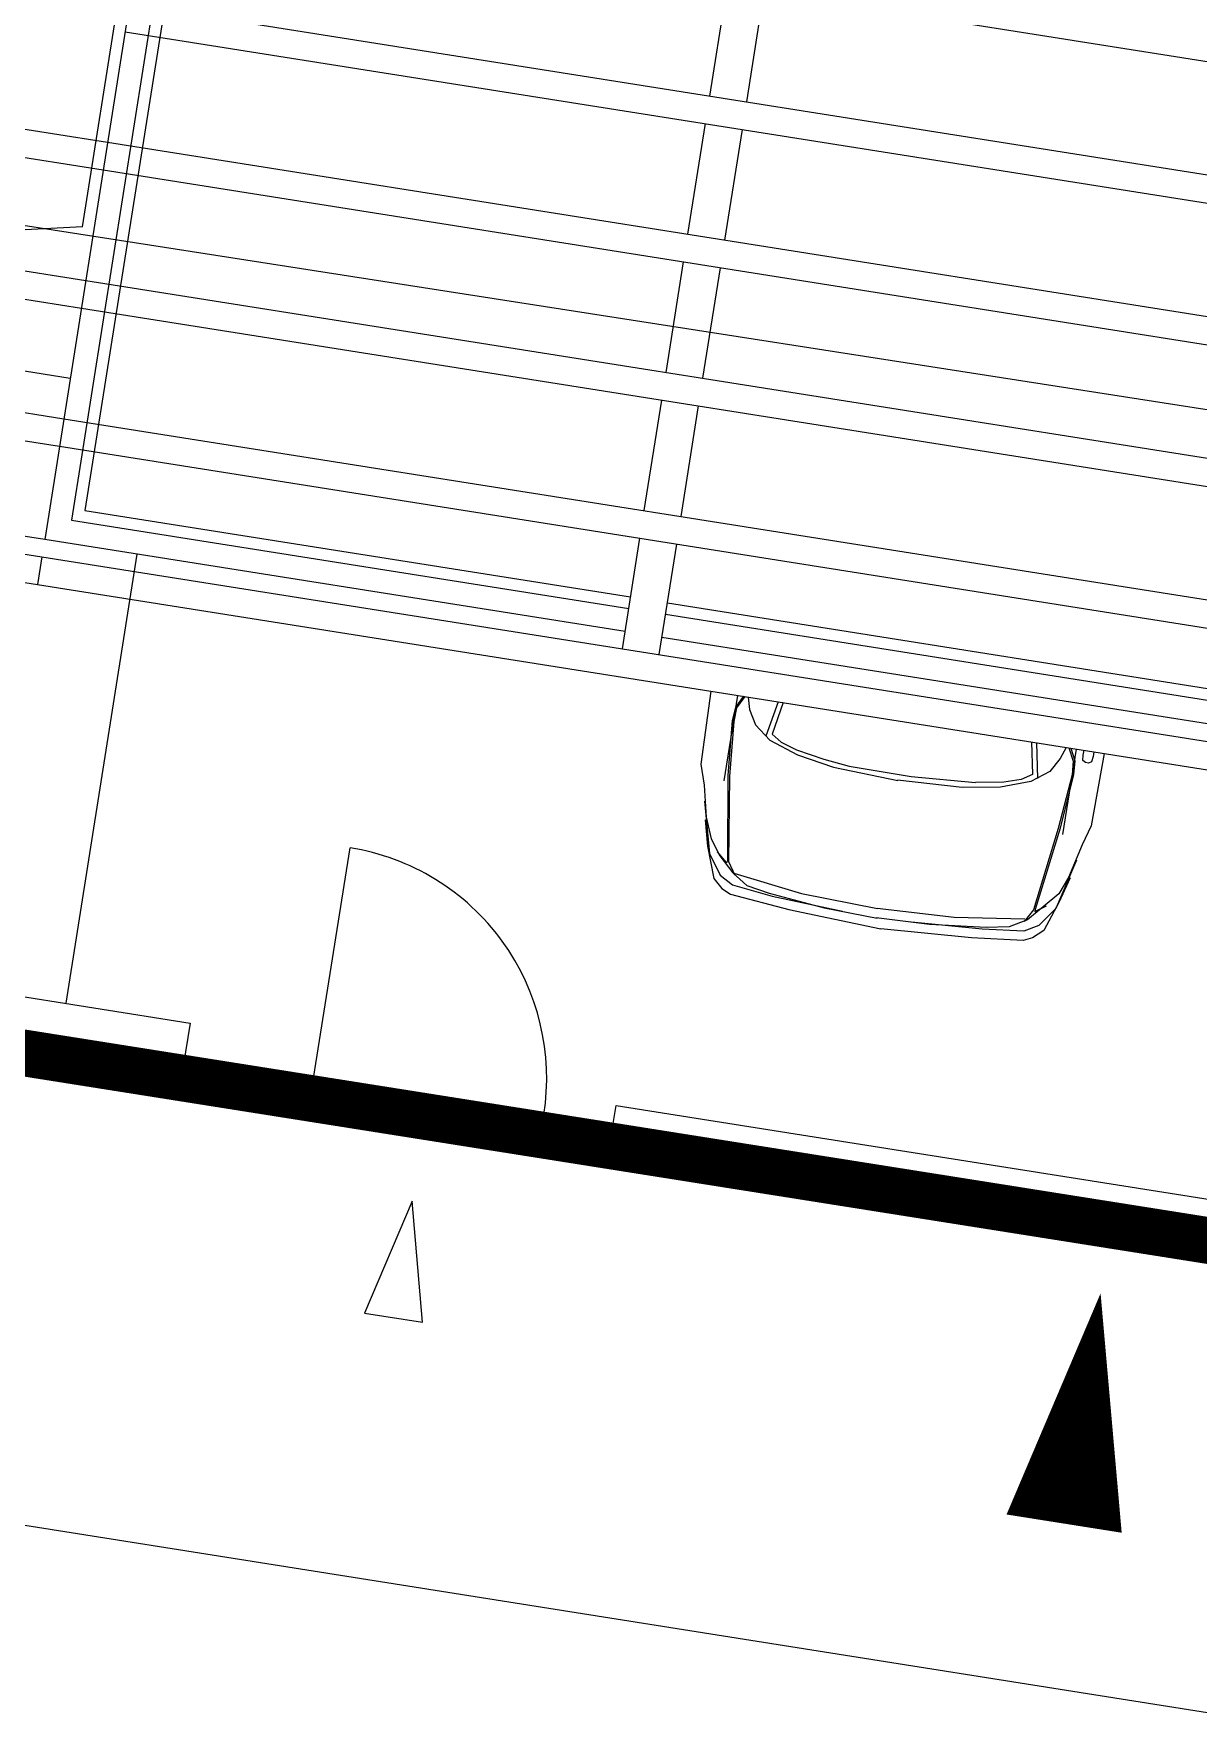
# Model space of a CAD drawing. Extents: x -640655 to -640254, y -1045449 to -1045159.
# Drawn here: x -640316.86 to -640311.87, y -1045420.33 to -1045413.06 of the extents above; entities that cross this region are included whole.
import ezdxf

# ---------------------------------------------------------------- set-up
doc = ezdxf.new("R2010")
doc.units = 0
doc.header["$MEASUREMENT"] = 0
doc.linetypes.add('DASHED1', pattern=[1, 0.3, -0.4, 0.3])
doc.linetypes.add('DOTDASH', pattern=[1, 0.3, -0.2, 0, -0.2, 0.3])
for name, color, linetype in [('katastr', 16, 'CONTINUOUS'), ('KATASTR2', 18, 'CONTINUOUS'), ('T_srafa', 8, 'CONTINUOUS'), ('T_stafaz', 7, 'CONTINUOUS'), ('T_tenka', 4, 'CONTINUOUS'), ('vlas_kom', 16, 'CONTINUOUS'), ('ZASTAVBA', 2, 'CONTINUOUS')]:
    doc.layers.add(name, color=color, linetype=linetype)

msp = doc.modelspace()

# ---------------------------------------------------------------- linework, layer by layer
at = {"layer": 'katastr', "color": 100, "linetype": 'DOTDASH', "ltscale": 3000.000034064054}
for p, q in [((-640335.2159080822, -1045411.027870577), (-640302.7859107179, -1045416.077869566)), ((-640335.7567991255, -1045414.442831299), (-640303.3401466837, -1045419.577129023))]:
    msp.add_line(p, q, dxfattribs=at)
at = {"layer": 'KATASTR2', "color": 18, "linetype": 'DOTDASH', "ltscale": 3000.000034064054}
msp.add_line((-640335.7567991255, -1045414.442831299), (-640303.3401466837, -1045419.577129023), dxfattribs=at)
at = {"layer": 'T_srafa', "linetype": 'Continuous'}
for p, q in [((-640335.7317878606, -1045414.458684042), (-640316.2318099273, -1045417.547166932)), ((-640314.3791995746, -1045417.740208586), (-640314.6755060236, -1045417.693277916))]:
    msp.add_line(p, q, dxfattribs=at)
at = {"layer": 'T_srafa', "color": 20, "linetype": 'Continuous'}
for p, q in [((-640315.2404420831, -1045418.06396015), (-640315.4440147986, -1045418.544399312)), ((-640315.1952979498, -1045418.583792475), (-640315.2404420831, -1045418.06396015)), ((-640315.4440147986, -1045418.544399311), (-640315.1952979498, -1045418.583792475))]:
    msp.add_line(p, q, dxfattribs=at)
msp.add_lwpolyline([(-640312.4441753179, -1045419.447014111, 0.5, 0, 0), (-640312.2877397522, -1045418.459325944, 0, 0, 0)], format="xyseb", dxfattribs=at)
at = {"layer": 'T_stafaz', "color": 7, "linetype": 'Continuous'}
for p, q in [((-640313.9600224193, -1045415.877048093), (-640314.0027202448, -1045416.189999181)), ((-640313.8453667907, -1045415.895207886), (-640313.9035109318, -1045416.26231292)), ((-640313.853420625, -1045415.94605743), (-640313.8676090931, -1045416.003035003)), ((-640313.8487894223, -1045415.949421625), (-640313.8604925338, -1045416.006692387)), ((-640313.8199005985, -1045415.899241364), (-640313.853420625, -1045415.94605743)), ((-640313.8136225587, -1045415.900235714), (-640313.8487894223, -1045415.949421625)), ((-640313.7997134178, -1045415.902438722), (-640313.793172262, -1045415.955599901)), ((-640313.793172262, -1045415.955599901), (-640313.7675513914, -1045416.021412923)), ((-640313.6705508449, -1045415.922896211), (-640313.7237444931, -1045416.069563387)), ((-640313.6490128047, -1045415.926307526), (-640313.6966704822, -1045416.06099321)), ((-640313.8676090931, -1045416.003035003), (-640313.8869938289, -1045416.239212371)), ((-640313.8604925338, -1045416.006692387), (-640313.8798788008, -1045416.242869513)), ((-640313.7675513914, -1045416.021412923), (-640313.7060725569, -1045416.0877509)), ((-640313.7060725569, -1045416.0877509), (-640313.5872942357, -1045416.150299505)), ((-640313.6966704822, -1045416.06099321), (-640313.6583663024, -1045416.095306883)), ((-640313.6583663024, -1045416.095306883), (-640313.5917246517, -1045416.129048354)), ((-640312.5841129236, -1045416.094972314), (-640312.5794840673, -1045416.235302462)), ((-640312.5633296114, -1045416.098264091), (-640312.5588533549, -1045416.251428379)), ((-640313.5917246517, -1045416.129048354), (-640313.4744014789, -1045416.168180089)), ((-640313.5872942357, -1045416.150299505), (-640313.4336454865, -1045416.202988827)), ((-640313.4744014789, -1045416.168180089), (-640313.365965289, -1045416.198213127)), ((-640312.4604840474, -1045416.166678487), (-640312.5051868752, -1045416.22135325)), ((-640312.4355459356, -1045416.118503183), (-640312.4604840474, -1045416.166678487)), ((-640312.3922798497, -1045416.125355907), (-640312.4504239885, -1045416.492460927)), ((-640312.4239259043, -1045416.120343629), (-640312.4056782862, -1045416.177989609)), ((-640312.4151782028, -1045416.121729138), (-640312.3977658493, -1045416.176612145)), ((-640312.4056782862, -1045416.177989609), (-640312.4098754259, -1045416.236449208)), ((-640312.3977658493, -1045416.176612145), (-640312.4044468143, -1045416.234778798)), ((-640312.3639832754, -1045416.174265411), (-640312.3628845813, -1045416.151353489)), ((-640312.3526289584, -1045416.183761177), (-640312.3639832754, -1045416.174265411)), ((-640312.3628845813, -1045416.151353489), (-640312.3588138962, -1045416.130656432)), ((-640312.2725207275, -1045416.144324026), (-640312.3286863979, -1045416.455141985)), ((-640312.3202175258, -1045416.158111335), (-640312.3263523564, -1045416.180225606)), ((-640312.3165541514, -1045416.137349766), (-640312.3202175258, -1045416.158111335)), ((-640314.0027202448, -1045416.189999181), (-640313.9885813104, -1045416.279716528)), ((-640313.8869938289, -1045416.239212371), (-640313.8882230176, -1045416.604311714)), ((-640313.8798788008, -1045416.242869513), (-640313.8835943162, -1045416.607681791)), ((-640313.4336454865, -1045416.202988827), (-640313.1570038149, -1045416.259656908)), ((-640313.365965289, -1045416.198213127), (-640313.1002879606, -1045416.242923262)), ((-640313.1002879606, -1045416.242923262), (-640312.8240135832, -1045416.268661924)), ((-640312.5794840673, -1045416.235302462), (-640312.6290018564, -1045416.255813136)), ((-640312.5051868752, -1045416.22135325), (-640312.5867257448, -1045416.265039286)), ((-640312.4098754259, -1045416.236449208), (-640312.4693609158, -1045416.466275196)), ((-640312.4044468143, -1045416.234778798), (-640312.4614640003, -1045416.464995729)), ((-640312.3400853188, -1045416.185747909), (-640312.3526289584, -1045416.183761177)), ((-640312.3263523564, -1045416.180225606), (-640312.3400853188, -1045416.185747909)), ((-640313.9885813094, -1045416.279716522), (-640313.9795285225, -1045416.41753131)), ((-640312.8814298193, -1045416.290451822), (-640313.1594736502, -1045416.259265722)), ((-640312.7164499096, -1045416.288228682), (-640312.8814298193, -1045416.290451822)), ((-640312.7028091071, -1045416.267303249), (-640312.8240135832, -1045416.268661924)), ((-640312.5867257448, -1045416.265039286), (-640312.7164499096, -1045416.288228682)), ((-640312.6290018564, -1045416.255813136), (-640312.7028091071, -1045416.267303249)), ((-640313.9867697068, -1045416.349462184), (-640313.9657383828, -1045416.574015185)), ((-640313.9840830866, -1045416.429668243), (-640313.9735111503, -1045416.541906568)), ((-640313.9795285225, -1045416.41753131), (-640313.95827456, -1045416.510905799)), ((-640312.4693609158, -1045416.466275196), (-640312.575993381, -1045416.814786914)), ((-640312.4614640003, -1045416.464995729), (-640312.5680799739, -1045416.813403325)), ((-640312.3286863979, -1045416.455141985), (-640312.3672898547, -1045416.536505697)), ((-640313.9735111503, -1045416.541906568), (-640313.9464866733, -1045416.68003131)), ((-640313.95827456, -1045416.510905799), (-640313.9210079571, -1045416.583730519)), ((-640312.3672898547, -1045416.536505697), (-640312.4255113612, -1045416.676523518)), ((-640313.9657383828, -1045416.574015185), (-640313.9186152535, -1045416.666426528)), ((-640313.8918821756, -1045416.611429562), (-640313.9311584, -1045416.566633846)), ((-640313.9210079571, -1045416.583730519), (-640313.8656555844, -1045416.656789084)), ((-640313.8882230176, -1045416.604311714), (-640313.8922886407, -1045416.613995863)), ((-640313.8922886407, -1045416.613995863), (-640313.8918821756, -1045416.611429562)), ((-640313.8835943162, -1045416.607681791), (-640313.8567695715, -1045416.665893906)), ((-640312.3905670624, -1045416.602277653), (-640312.47995866, -1045416.809341257)), ((-640313.9464866733, -1045416.68003131), (-640313.9123461138, -1045416.724013611)), ((-640313.9186152535, -1045416.666426528), (-640313.8660950077, -1045416.708152724)), ((-640313.8656555844, -1045416.656789084), (-640313.8046582921, -1045416.710192286)), ((-640313.8606179166, -1045416.657586978), (-640313.5708763344, -1045416.744689751)), ((-640312.4255113612, -1045416.676523518), (-640312.4675566979, -1045416.747014001)), ((-640312.4180053893, -1045416.677712356), (-640312.4652119807, -1045416.780799395)), ((-640313.9123461138, -1045416.724013611), (-640313.874932473, -1045416.747964884)), ((-640313.874932473, -1045416.747964884), (-640313.6254653108, -1045416.813193502)), ((-640313.8660950077, -1045416.708152724), (-640313.6960459353, -1045416.755742215)), ((-640313.8046582921, -1045416.710192286), (-640313.7095616196, -1045416.74327344)), ((-640313.7095616196, -1045416.74327344), (-640313.4726380969, -1045416.806515327)), ((-640313.6960459353, -1045416.755742215), (-640313.3951993703, -1045416.821310728)), ((-640313.5708763344, -1045416.744689751), (-640313.2440610743, -1045416.809310883)), ((-640312.4675566979, -1045416.747014001), (-640312.6007232358, -1045416.857136118)), ((-640313.6254653108, -1045416.813193502), (-640313.2296142332, -1045416.896440039)), ((-640313.4726380969, -1045416.806515327), (-640313.2453760763, -1045416.850207758)), ((-640312.9158417147, -1045416.848437784), (-640313.2465309097, -1045416.808919696)), ((-640312.575993381, -1045416.814786914), (-640312.6148626633, -1045416.865224722)), ((-640312.5680799739, -1045416.813403325), (-640312.5696757617, -1045416.823478661)), ((-640312.5696757617, -1045416.823478661), (-640312.5667994613, -1045416.821303546)), ((-640312.5667994613, -1045416.821303546), (-640312.5193755238, -1045416.798037746)), ((-640312.47995866, -1045416.809341257), (-640312.5533337878, -1045416.882667415)), ((-640312.4652119807, -1045416.780799395), (-640312.531030649, -1045416.904219123)), ((-640313.0208695441, -1045416.878068948), (-640313.2504122129, -1045416.849410107)), ((-640312.842019027, -1045416.934643133), (-640313.2296142332, -1045416.896440039)), ((-640312.795076662, -1045416.898442749), (-640313.098992161, -1045416.868225676)), ((-640312.7784689304, -1045416.890745089), (-640313.0208695441, -1045416.878068948)), ((-640312.6132668755, -1045416.855149387), (-640312.9158417147, -1045416.848437784)), ((-640312.6162741312, -1045416.906106319), (-640312.795076662, -1045416.898442749)), ((-640312.6802738121, -1045416.888278565), (-640312.7784689304, -1045416.890745089)), ((-640312.6007232358, -1045416.857136118), (-640312.6802738121, -1045416.888278565)), ((-640312.5533337878, -1045416.882667415), (-640312.6162741312, -1045416.906106319)), ((-640312.531030649, -1045416.904219123), (-640312.5796578992, -1045416.935092197)), ((-640312.6200739287, -1045416.946716373), (-640312.842019027, -1045416.934643133)), ((-640312.5796578992, -1045416.935092197), (-640312.6200739287, -1045416.946716373))]:
    msp.add_line(p, q, dxfattribs=at)
at = {"layer": 'T_tenka', "linetype": 'Continuous'}
for p, q in [((-640313.8985640786, -1045396.806874312), (-640316.8160873797, -1045415.227258613)), ((-640315.598804269, -1045408.180931788), (-640316.7016750064, -1045415.144133353)), ((-640315.5494198607, -1045408.188753566), (-640316.6444688198, -1045415.102570723)), ((-640316.6543263965, -1045413.886351647), (-640316.1615079208, -1045410.774840691)), ((-640325.340101594, -1045412.130674181), (-640316.546235902, -1045413.523495723)), ((-640325.3434787883, -1045412.251635119), (-640316.56500817, -1045413.642018303)), ((-640316.3772854978, -1045412.456792552), (-640308.8708554344, -1045413.645702851)), ((-640325.356987565, -1045412.73547887), (-640316.6400972413, -1045414.116108623)), ((-640325.3603647593, -1045412.856439808), (-640316.6588695092, -1045414.234631203)), ((-640313.96340039, -1045413.325100497), (-640313.8883113185, -1045412.851010178)), ((-640313.8053702834, -1045413.350130188), (-640313.7302812119, -1045412.876039868)), ((-640316.4523745695, -1045412.930882871), (-640308.9459445061, -1045414.119793171)), ((-640316.4711468375, -1045413.049405451), (-640308.9647167741, -1045414.238315751)), ((-640316.7065824757, -1045414.535876847), (-640325.3689484827, -1045413.16388296)), ((-640325.3738735362, -1045413.340283559), (-640316.7339585806, -1045414.708721523)), ((-640325.3772507304, -1045413.461244496), (-640316.7527308486, -1045414.827244103)), ((-640314.0572617295, -1045413.917713397), (-640313.982172658, -1045413.443623077)), ((-640313.8992316229, -1045413.942743087), (-640313.8241425514, -1045413.468652768)), ((-640316.5462359088, -1045413.523495771), (-640309.0398058454, -1045414.71240607)), ((-640316.5650081767, -1045413.642018351), (-640309.0585781133, -1045414.83092865)), ((-640316.8160873725, -1045415.227258565), (-640325.3886487824, -1045413.869488431)), ((-640325.3907595073, -1045413.945088247), (-640316.8278199201, -1045415.301334423)), ((-640325.3941367016, -1045414.066049185), (-640316.8465921881, -1045415.419857003)), ((-640314.151123069, -1045414.510326296), (-640314.0760339975, -1045414.036235977)), ((-640313.9930929624, -1045414.535355987), (-640313.9180038909, -1045414.061265667)), ((-640316.6400972485, -1045414.116108671), (-640309.1336671846, -1045415.30501897)), ((-640335.6933238389, -1045414.211659871), (-640316.1927030227, -1045417.300257414)), ((-640316.6588695165, -1045414.234631251), (-640309.1524394526, -1045415.42354155)), ((-640335.7317878618, -1045414.45868405), (-640316.2318099284, -1045417.54716694)), ((-640314.2449844085, -1045415.102939197), (-640314.169895337, -1045414.628848876)), ((-640316.7339585879, -1045414.708721571), (-640309.227528524, -1045415.89763187)), ((-640314.0869543018, -1045415.127968887), (-640314.0118652303, -1045414.653878567)), ((-640316.7527308558, -1045414.827244151), (-640309.246300792, -1045416.01615445)), ((-640316.7016750064, -1045415.144133353), (-640314.3114696437, -1045415.522707423)), ((-640316.6444688198, -1045415.102570723), (-640314.3036478653, -1045415.473323013)), ((-640314.3271132001, -1045415.621476238), (-640316.8160873796, -1045415.227258613)), ((-640314.3388457481, -1045415.695552097), (-640314.2637566765, -1045415.221461777)), ((-640316.8278199276, -1045415.301334471), (-640316.8465921954, -1045415.419857051)), ((-640316.8278199276, -1045415.301334471), (-640309.3213898635, -1045416.49024477)), ((-640316.4210071198, -1045415.28983363), (-640316.7260478981, -1045417.215783705)), ((-640314.1808156414, -1045415.720581787), (-640314.1057265697, -1045415.246491467)), ((-640316.8465921954, -1045415.419857051), (-640309.3401621315, -1045416.60876735)), ((-640314.1456177584, -1045415.498352704), (-640309.2861919816, -1045416.268015687)), ((-640314.1534395369, -1045415.547737113), (-640309.2940137603, -1045416.317400098)), ((-640309.3096573164, -1045416.416168912), (-640314.1690830933, -1045415.646505929)), ((-640315.663194191, -1045417.536842358), (-640315.5067586252, -1045416.549154192)), ((-640316.1927030227, -1045417.300257414), (-640316.2318099284, -1045417.54716694)), ((-640315.6631941911, -1045417.536842359), (-640316.2162994699, -1045417.449238457)), ((-640314.3791995757, -1045417.740208594), (-640314.6755060247, -1045417.693277924))]:
    msp.add_line(p, q, dxfattribs=at)
at = {"layer": 'T_tenka', "linetype": 'DASHED1'}
msp.add_line((-640316.6543263894, -1045413.886351599), (-640323.1881147911, -1045414.218021289), dxfattribs=at)
at = {"layer": 'T_tenka', "linetype": 'Continuous'}
msp.add_lwpolyline([(-640314.3655214207, -1045417.653848745), (-640309.2437651363, -1045418.465061098), (-640309.2574432916, -1045418.551420949), (-640314.379199576, -1045417.740208596)], close=True, dxfattribs=at)
msp.add_arc((-640315.6631941911, -1045417.536842358), 1.000000000147045, 350.9999361329599, 80.99993613954764, dxfattribs=at)
at = {"layer": 'vlas_kom', "color": 16, "linetype": 'Continuous', "ltscale": 5000.000250560046}
msp.add_line((-640352.3820425553, -1045413.8344591), (-640282.277741308, -1045424.937856348), dxfattribs=at)
at = {"layer": 'ZASTAVBA', "color": 242, "linetype": 'DASHED1', "const_width": 0.2}
msp.add_lwpolyline([(-640330.5259367481, -1045380.907871866), (-640323.3459219272, -1045382.09787681), (-640305.1359069321, -1045384.927868557), (-640298.095939384, -1045385.957870856), (-640302.7859107179, -1045416.077869566), (-640303.3401466837, -1045419.577129023), (-640335.7567495161, -1045414.442806494), (-640335.2159080822, -1045411.027870577), (-640330.5259367481, -1045380.907871866)], close=True, dxfattribs=at)

doc.saveas('drawing.dxf')
